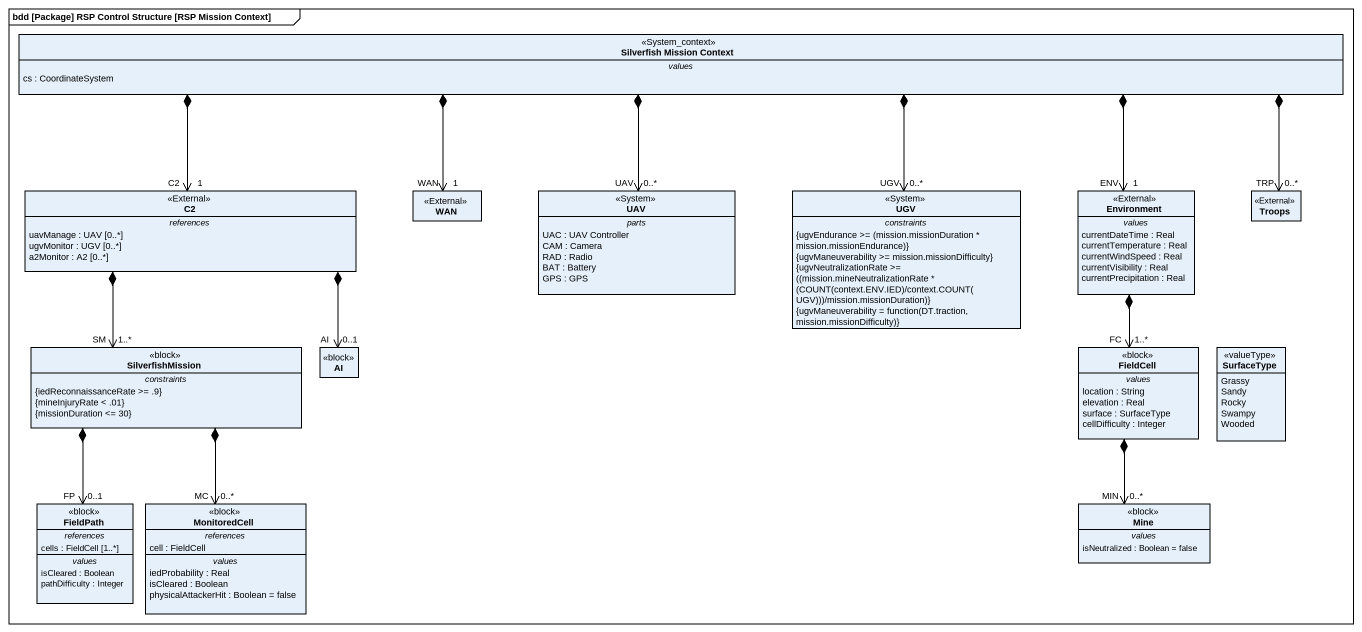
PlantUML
@startuml
mainframe bdd [Package] RSP Control Structure [RSP Mission Context]
hide circle
hide empty members
class "Silverfish Mission Context" as Silverfish_Mission_Context <<System_context>> {
  -- values --
  cs : CoordinateSystem
}
class C2 <<External>> {
  -- references --
  uavManage : UAV [0..*]
  ugvMonitor : UGV [0..*]
  a2Monitor : A2 [0..*]
}
class WAN <<External>>
class UAV <<System>> {
  -- parts --
  UAC : UAV Controller
  CAM : Camera
  RAD : Radio
  BAT : Battery
  GPS : GPS
}
class UGV <<System>> {
  -- constraints --
  {field} {ugvEndurance >= (mission.missionDuration * mission.missionEndurance)}
  {ugvManeuverability >= mission.missionDifficulty}
  {field} {ugvNeutralizationRate >= ((mission.mineNeutralizationRate * (COUNT(context.ENV.IED)/context.COUNT(UGV)))/mission.missionDuration)}
  {field} {ugvManeuverability = function(DT.traction, mission.missionDifficulty)}
}
class Environment <<External>> {
  -- values --
  currentDateTime : Real
  currentTemperature : Real
  currentWindSpeed : Real
  currentVisibility : Real
  currentPrecipitation : Real
}
class Troops <<External>>
class SilverfishMission <<block>> {
  -- constraints --
  {iedReconnaissanceRate >= .9}
  {mineInjuryRate < .01}
  {missionDuration <= 30}
}
class AI <<block>>
class FieldCell <<block>> {
  -- values --
  location : String
  elevation : Real
  surface : SurfaceType
  cellDifficulty : Integer
}
enum SurfaceType <<valueType>> {
  Grassy
  Sandy
  Rocky
  Swampy
  Wooded
}
class FieldPath <<block>> {
  -- references --
  cells : FieldCell [1..*]
  -- values --
  isCleared : Boolean
  pathDifficulty : Integer
}
class MonitoredCell <<block>> {
  -- references --
  cell : FieldCell
  -- values --
  iedProbability : Real
  isCleared : Boolean
  physicalAttackerHit : Boolean = false
}
class Mine <<block>> {
  -- values --
  isNeutralized : Boolean = false
}
Silverfish_Mission_Context *-left-> "C2\n1" C2
Silverfish_Mission_Context *--> "WAN\n1" WAN
Silverfish_Mission_Context *--> "UAV\n0..*" UAV
Silverfish_Mission_Context *--> "UGV\n0..*" UGV
Silverfish_Mission_Context *-right-> "ENV\n1" Environment
Silverfish_Mission_Context *-right-> "TRP\n0..*" Troops
C2 *--> "SM\n1..*" SilverfishMission
C2 *--> "AI\n0..1" AI
Environment *--> "FC\n1..*" FieldCell
SilverfishMission *--> "FP\n0..1" FieldPath
SilverfishMission *--> "MC\n0..*" MonitoredCell
FieldCell *--> "MIN\n0..*" Mine
@enduml
